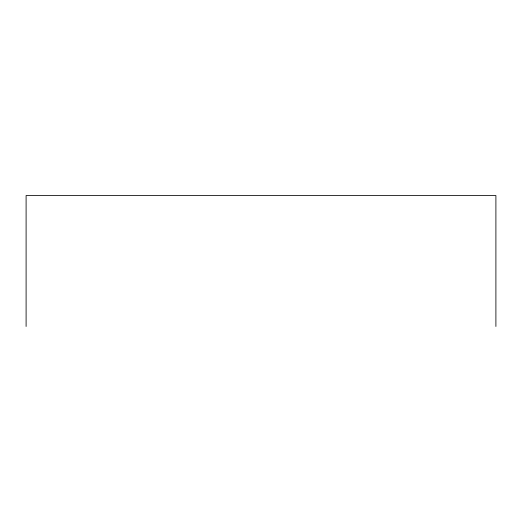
<?xml version="1.0" encoding="UTF-8"?>
<svg xmlns="http://www.w3.org/2000/svg" width="522" height="522" viewBox="0 0 522 522"><rect width="100%" height="100%" fill="white"/><g stroke="black" fill="none" stroke-linecap="round" stroke-linejoin="round"><path stroke-width="0.78" d="M495.9 326.465L495.9 195.535L26.1 195.535L26.1 326.465"/></g></svg>
